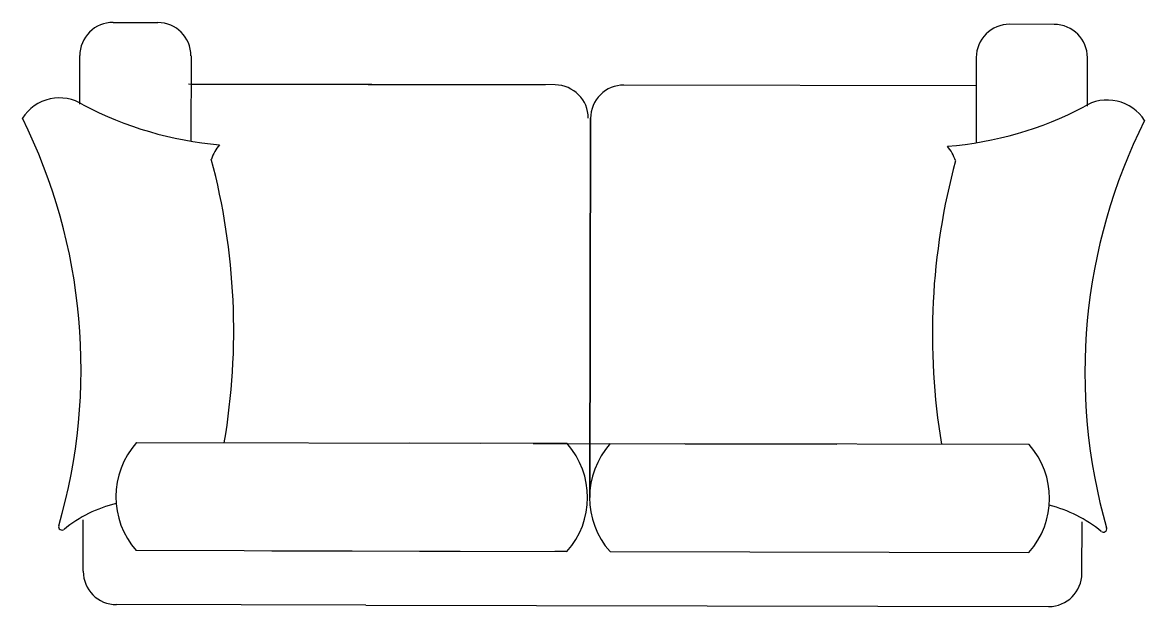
# Model space of a CAD drawing. Extents: x 3870 to 5332, y 15102 to 15863.
import ezdxf

# ---------------------------------------------------------------- set-up
doc = ezdxf.new("R2010")
doc.units = 0
doc.header["$LTSCALE"] = 1000
doc.header["$MEASUREMENT"] = 0
doc.layers.add('4', color=4, linetype='CONTINUOUS')

msp = doc.modelspace()

# ---------------------------------------------------------------- linework, layer by layer
at = {"layer": '4'}
for p, q in [((3988.4, 15862.5), (4046.6, 15862.4)), ((5214.1, 15860), (5155.9, 15860.1)), ((3944.9, 15756.1), (3945, 15819.3)), ((4089.9, 15819), (4089.6, 15707.9)), ((5112.5, 15816.9), (5112.3, 15705.8)), ((5257.2, 15753.4), (5257.3, 15816.6)), ((4564.1, 15781.1), (4086.7, 15782.1)), ((4090, 15782.1), (4551.2, 15781.1)), ((5112.2, 15780), (4653.5, 15780.9)), ((4609.1, 15243.8), (4610.1, 15737.7)), ((4610.1, 15737.7), (4609.1, 15243.8)), ((4018.9, 15315.4), (4467.1, 15314.5)), ((4579.7, 15314.2), (4374.3, 15314.7)), ((4535.4, 15314.3), (4931, 15313.5)), ((4564.2, 15314.3), (4579.7, 15314.2)), ((5181.5, 15313), (4733.2, 15313.9)), ((3949.5, 15147.8), (3949.6, 15215)), ((5250.2, 15145.1), (5250.3, 15212.3)), ((4440.5, 15173.8), (4018.6, 15174.7)), ((4195, 15174.3), (4579.5, 15173.5)), ((4579.5, 15173.5), (4563.9, 15173.6)), ((4635.6, 15173.4), (5181.2, 15172.3)), ((4317.6, 15103.7), (3992.7, 15104.4)), ((4317.6, 15103.7), (5206.8, 15101.9))]:
    msp.add_line(p, q, dxfattribs=at)
for centre, radius, start, end in [((3988.3, 15819.2), 43.3, 89.8839, 179.8839), ((4046.5, 15819.1), 43.3, 359.8839, 89.8839), ((5155.8, 15816.8), 43.3, 89.8839, 179.8839), ((5214, 15816.7), 43.3, 359.8839, 89.8839), ((4564, 15737.8), 43.3, 359.8839, 89.8839), ((4653.5, 15737.6), 43.3, 89.8839, 179.8839), ((3918.6, 15706.9), 57.3, 57.3995, 147.4382), ((4167.5, 16170.2), 468.8, 242.2771, 265.0347), ((5283.3, 15704.2), 57.3, 32.3296, 122.3683), ((5036.3, 16168.4), 468.8, 274.7331, 297.4907), ((3212, 15411.7), 734.7, 343.8228, 26.348), ((5988.7, 15406.1), 734.7, 153.4198, 195.945), ((4169.2, 15666.7), 55.8, 139.1886, 161.3524), ((5032.5, 15664.9), 55.8, 18.4154, 40.5792), ((3277.1, 15461.2), 868.4, 350.3163, 14.9013), ((5923.8, 15455.8), 868.4, 164.8665, 189.4514), ((4097.9, 15244.9), 105.9, 138.2696, 221.4982), ((4500.4, 15244), 105.9, 318.2696, 41.4982), ((4714.9, 15243.6), 105.9, 138.2696, 221.4982), ((5102.1, 15242.8), 105.9, 318.2696, 41.4982), ((5102.1, 15242.8), 105.9, 318.2696, 41.4982), ((4034.1, 15067.3), 174, 103.8784, 129.0598), ((5165.2, 15065.1), 174, 50.708, 75.8894), ((3921.7, 15205.8), 4.33, 163.8228, 309.0598), ((5278.2, 15203.1), 4.33, 230.708, 15.945), ((3992.8, 15147.7), 43.3, 179.8839, 269.8839), ((5206.9, 15145.2), 43.3, 269.8839, 359.8839)]:
    msp.add_arc(centre, radius, start, end, dxfattribs=at)

doc.saveas('drawing.dxf')
